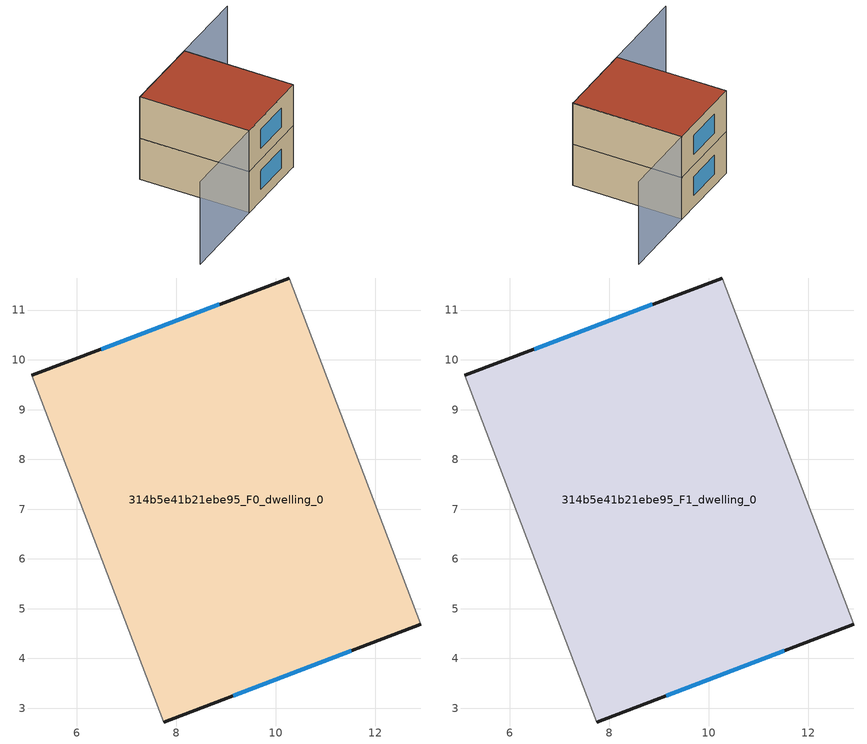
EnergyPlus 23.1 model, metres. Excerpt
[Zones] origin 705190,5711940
314b5e41b21ebe95_F0_dwelling_0
 floor ground (EU_floor_Construction): 10.27,11.64 12.92,4.69 7.75,2.72 5.09,9.69 z0
 wall outside (EU_wall_Construction): 10.27,11.64 5.09,9.69 / 7.75,2.72 12.92,4.69 z0:3
 wall adiabatic (EU_wall_Construction): 12.92,4.69 10.27,11.64 / 5.09,9.69 7.75,2.72 z0:3
 window (EU_Window_Construction): 8.87,11.12 6.49,10.22 / 9.15,3.26 11.52,4.16 z0.81:2.19
314b5e41b21ebe95_F1_dwelling_0
 floor to 314b5e41b21ebe95_F0_dwelling_0 (EU_floor_Construction): 10.27,11.64 12.92,4.69 7.75,2.72 5.09,9.69 z3
 wall outside (EU_wall_Construction): 10.27,11.64 5.09,9.69 / 7.75,2.72 12.92,4.69 z3:6
 wall adiabatic (EU_wall_Construction): 12.92,4.69 10.27,11.64 / 5.09,9.69 7.75,2.72 z3:6
 window (EU_Window_Construction): 8.87,11.12 6.49,10.22 / 9.15,3.26 11.52,4.16 z3.81:5.19
 roof outside (EU_roof_Construction): 12.92,4.69 10.27,11.64 5.09,9.69 7.75,2.72 z6
shading: 5.1,9.69 7.75,2.72 / 7.75,2.72 2.01,0.53 / 12.91,4.69 10.27,11.65 / 10.27,11.65 15.33,13.57 z0:6
[Building]
EU S2 Campaign: North Axis=0; Terrain=City; Solar Distribution=FullExterior
[Site:Location]
London: Latitude=51.5; Longitude=-0.5; Time Zone=0; Elevation=25
[SizingPeriod:WeatherFileDays]
AnnualSizingPeriod: Begin Month=1; Begin Day of Month=1; End Month=12; End Day of Month=31; Day of Week for Start Day=Monday; Use Weather File Daylight Saving Period=No; Use Weather File Rain and Snow Indicators=No
[MATERIAL]
EU_InternalMass_Material: Roughness=MediumRough; Thickness=0.1; Conductivity=1; Density=1800; Specific Heat=900; Thermal Absorptance=0.9; Solar Absorptance=0.7; Visible Absorptance=0.7
[MATERIAL:NOMASS] Roughness=MediumRough; Thermal Absorptance=0.9; Solar Absorptance=0.7; Visible Absorptance=0.7
Name | Thermal Resistance
EU_wall_NoMass | 0.727863
EU_roof_NoMass | 0.773354
EU_floor_NoMass | 1.79329
[WINDOWMATERIAL:SIMPLEGLAZINGSYSTEM]
EU_Window_SimpleGlazing: UFactor=2.58614; Solar Heat Gain Coefficient=0.76; Visible Transmittance=0.76
[CONSTRUCTION]
EU_wall_Construction: EU_wall_NoMass
EU_roof_Construction: EU_roof_NoMass
EU_floor_Construction: EU_floor_NoMass
EU_Window_Construction: EU_Window_SimpleGlazing
EU_InternalMass_Construction: EU_InternalMass_Material
[ZONE] Type=1; Multiplier=1; Ceiling Height=autocalculate; Volume=123.552; Floor Area=autocalculate; Part of Total Floor Area=Yes
314b5e41b21ebe95_F0_dwelling_0; 314b5e41b21ebe95_F1_dwelling_0
[INTERNALMASS] Construction=EU_InternalMass_Construction; Surface Area=41.1841
Name | Zone or ZoneList
314b5e41b21ebe95_F0_dwelling_0_EU_InternalMass | 314b5e41b21ebe95_F0_dwelling_0
314b5e41b21ebe95_F1_dwelling_0_EU_InternalMass | 314b5e41b21ebe95_F1_dwelling_0
[OTHEREQUIPMENT] Fuel Type=Electricity; Design Level Calculation Method=Watts/Area; Power per Zone Floor Area=1; Fraction Latent=0; Fraction Radiant=0; Fraction Lost=0; Carbon Dioxide Generation Rate=0; EndUse Subcategory=EU_Step8_InternalGains
Name | Zone or ZoneList or Space or SpaceList | Schedule
EU_Step8_InternalGain_314b5e41b21ebe95_F0_dwelling_0_f000 | 314b5e41b21ebe95_F0_dwelling_0 | EU_Step8_GainSchedule_314b5e41b21ebe95_F0_dwelling_0_f000
EU_Step8_InternalGain_314b5e41b21ebe95_F1_dwelling_0_f000 | 314b5e41b21ebe95_F1_dwelling_0 | EU_Step8_GainSchedule_314b5e41b21ebe95_F1_dwelling_0_f000
[ZONEVENTILATION:DESIGNFLOWRATE] Schedule=EU_AlwaysOn; Design Flow Rate Calculation Method=AirChanges/Hour; Air Changes per Hour=0.484901; Ventilation Type=Natural; Fan Pressure Rise=0; Fan Total Efficiency=1; Constant Term Coefficient=1; Temperature Term Coefficient=0; Velocity Term Coefficient=0; Velocity Squared Term Coefficient=0; Minimum Indoor Temperature=-100; Maximum Indoor Temperature=100; Delta Temperature=-100; Minimum Outdoor Temperature=-100; Maximum Outdoor Temperature=100; Maximum Wind Speed=40
Name | Zone or ZoneList or Space or SpaceList
EU_ConstantAir_314b5e41b21ebe95_F0_dwelling_0 | 314b5e41b21ebe95_F0_dwelling_0
EU_ConstantAir_314b5e41b21ebe95_F1_dwelling_0 | 314b5e41b21ebe95_F1_dwelling_0
[HVACTEMPLATE:THERMOSTAT] Constant Heating Setpoint=20; Constant Cooling Setpoint=50
EU_HeatOnly_314b5e41b21ebe95_F0_dwelling_0; EU_HeatOnly_314b5e41b21ebe95_F1_dwelling_0
[HVACTEMPLATE:ZONE:IDEALLOADSAIRSYSTEM] System Availability Schedule=EU_AlwaysOn; Maximum Heating Supply Air Temperature=50; Minimum Cooling Supply Air Temperature=13; Maximum Heating Supply Air Humidity Ratio=0.0156; Minimum Cooling Supply Air Humidity Ratio=0.0077; Heating Limit=NoLimit; Cooling Limit=NoLimit; Heating Availability Schedule=EU_AlwaysOn; Cooling Availability Schedule=EU_CoolingOff; Dehumidification Control Type=ConstantSensibleHeatRatio; Cooling Sensible Heat Ratio=0.7; Dehumidification Setpoint=60; Humidification Control Type=None; Humidification Setpoint=30; Outdoor Air Method=None; Outdoor Air Flow Rate per Person=0.00944; Outdoor Air Flow Rate per Zone Floor Area=0; Outdoor Air Flow Rate per Zone=0; Demand Controlled Ventilation Type=None; Outdoor Air Economizer Type=NoEconomizer; Heat Recovery Type=None; Sensible Heat Recovery Effectiveness=0.7; Latent Heat Recovery Effectiveness=0.65
Name | Template Thermostat
314b5e41b21ebe95_F0_dwelling_0 | EU_HeatOnly_314b5e41b21ebe95_F0_dwelling_0
314b5e41b21ebe95_F1_dwelling_0 | EU_HeatOnly_314b5e41b21ebe95_F1_dwelling_0
[SIZING:ZONE] Zone Cooling Design Supply Air Temperature Input Method=SupplyAirTemperature; Zone Cooling Design Supply Air Temperature=13; Zone Heating Design Supply Air Temperature Input Method=SupplyAirTemperature; Zone Heating Design Supply Air Temperature=50; Zone Cooling Design Supply Air Humidity Ratio=0.008; Zone Heating Design Supply Air Humidity Ratio=0.008; Cooling Design Air Flow Method=DesignDay; Cooling Design Air Flow Rate=0; Cooling Minimum Air Flow per Zone Floor Area=0.000762; Cooling Minimum Air Flow=0; Cooling Minimum Air Flow Fraction=0.2; Heating Design Air Flow Method=DesignDay; Heating Design Air Flow Rate=0; Heating Maximum Air Flow per Zone Floor Area=0.002032; Heating Maximum Air Flow=0.141576; Heating Maximum Air Flow Fraction=0.3; Account for Dedicated Outdoor Air System=No; Dedicated Outdoor Air System Control Strategy=NeutralSupplyAir; Dedicated Outdoor Air Low Setpoint Temperature for Design=autosize; Dedicated Outdoor Air High Setpoint Temperature for Design=autosize; Zone Load Sizing Method=Sensible Load Only No Latent Load; Zone Latent Cooling Design Supply Air Humidity Ratio Input Method=HumidityRatioDifference; Zone Cooling Design Supply Air Humidity Ratio Difference=0.005; Zone Latent Heating Design Supply Air Humidity Ratio Input Method=HumidityRatioDifference; Zone Humidification Design Supply Air Humidity Ratio Difference=0.005
314b5e41b21ebe95_F0_dwelling_0; 314b5e41b21ebe95_F1_dwelling_0
[SCHEDULE:CONSTANT]
Name | Hourly Value
EU_AlwaysOn | 1
EU_CoolingOff | 0
[SCHEDULE:FILE] Column Number=1; Rows to Skip at Top=0; Number of Hours of Data=8760; Column Separator=Comma; Interpolate to Timestep=No; Minutes per Item=60; Adjust Schedule for Daylight Savings=Yes
Name | File
EU_Step8_GainSchedule_314b5e41b21ebe95_F0_dwelling_0_f000 | ../../schedules/314b5e41b21ebe95/314b5e41b21ebe95_F0_dwelling_0_f000_gain.csv
EU_Step8_GainSchedule_314b5e41b21ebe95_F1_dwelling_0_f000 | ../../schedules/314b5e41b21ebe95/314b5e41b21ebe95_F1_dwelling_0_f000_gain.csv
